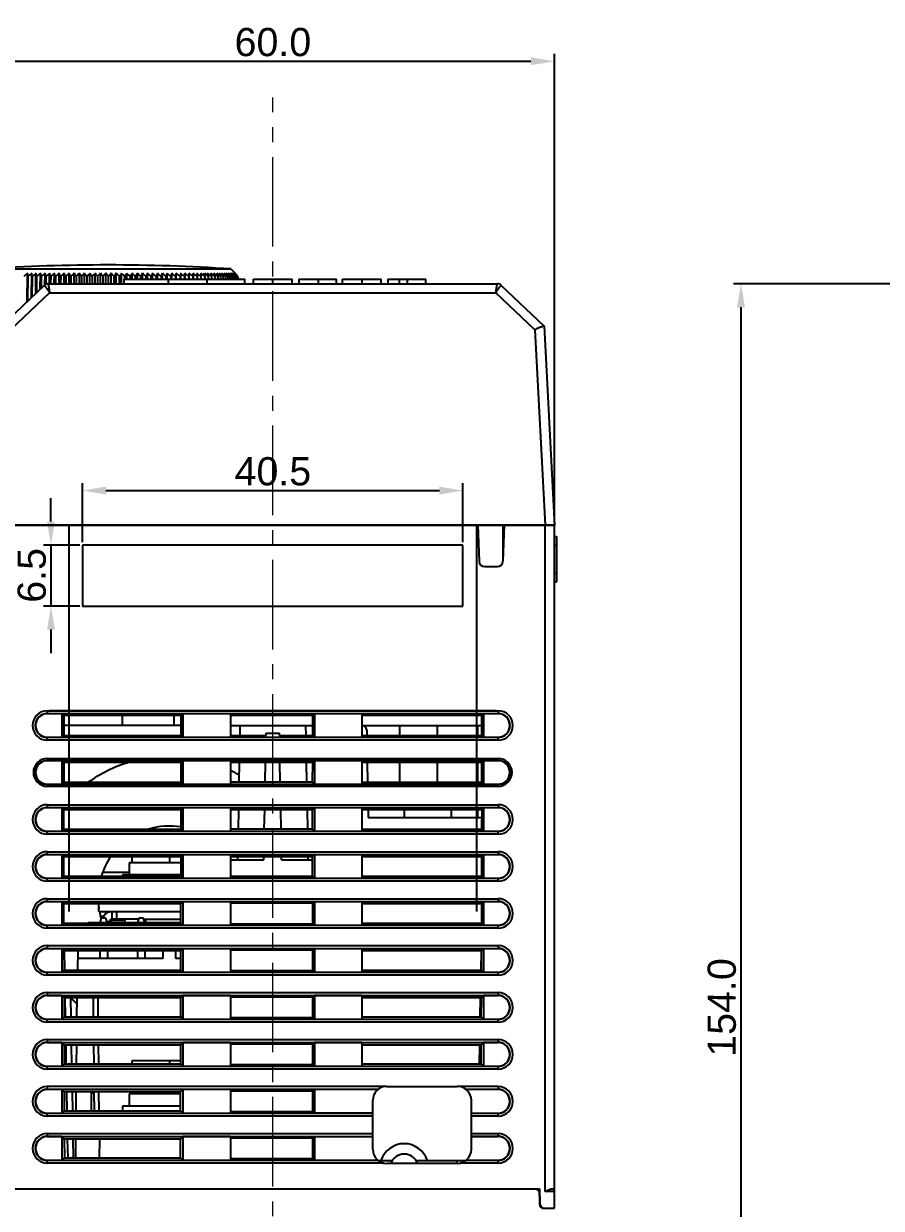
# Model space of a CAD drawing. Header units: millimetres. Extents: x 509 to 2449, y -194 to 649.
# Drawn here: x 1926.4 to 2017.7, y 409.1 to 535.1 of the extents above; entities that cross this region are included whole.
import ezdxf

# ---------------------------------------------------------------- set-up
doc = ezdxf.new("R2010")
doc.units = ezdxf.units.MM
doc.header["$PDMODE"] = 3
doc.header["$PDSIZE"] = 0.7
doc.linetypes.add('CENTER', pattern=[17.8, 10.75, -2.35, 2.35, -2.35])
doc.linetypes.add('CENTER2', pattern=[28.575, 19.05, -3.175, 3.175, -3.175])
doc.layers.get('0').update_dxf_attribs({"linetype": 'CONTINUOUS'})
doc.layers.get('Defpoints').update_dxf_attribs({"linetype": 'CONTINUOUS'})
doc.layers.add('3', color=112, linetype='CENTER', lineweight=15)
doc.layers.add('Dim', color=1, linetype='CONTINUOUS')
doc.layers.add('SU', color=7, linetype='CONTINUOUS')
doc.styles.add('OMI-1', font='arial.ttf', dxfattribs={"oblique": 1, "height": 3})
doc.dimstyles.new('1', dxfattribs={"dimtxt": 5, "dimasz": 2.5, "dimexe": 0.8, "dimexo": 0.3, "dimgap": 0.5, "dimtad": 1, "dimtoh": 1, "dimdec": 1, "dimzin": 0, "dimdsep": 46, "dimtxsty": 'OMI-1', "dimcen": 0, "dimclrd": 256, "dimclre": 256, "dimclrt": 256, "dimadec": 0, "dimazin": 0, "dimtfac": 0.8, "dimtdec": 1, "dimtix": 1, "dimtmove": 0, "dimatfit": 3, "dimfxl": 1, "dimtolj": 1, "dimtzin": 0, "dimarcsym": 0})

# ---------------------------------------------------------------- blocks, each defined once
blk = doc.blocks.new('*D4071')
at = {"layer": 'Defpoints', "color": 0}
for p in [(2002.74, 507.43), (2060.45, 507.43), (1999.34, 353.38)]:
    blk.add_point(p, dxfattribs=at)
at = {"layer": 'Dim', "lineweight": -2}
for p, q in [((2060.15, 507.43), (2001.94, 507.43)), ((2002.74, 355.88), (2002.74, 504.93)), ((1999.64, 353.38), (2003.54, 353.38))]:
    blk.add_line(p, q, dxfattribs=at)
at = {"layer": 'Dim'}
for points in [[(2003.16, 504.93), (2002.32, 504.93), (2002.74, 507.43)], [(2002.32, 355.88), (2003.16, 355.88), (2002.74, 353.38)]]:
    blk.add_solid(points, dxfattribs=at)
at = {"layer": 'Dim', "insert": (2000.71, 430.4), "char_height": 3, "attachment_point": 5, "rotation": 90, "style": 'OMI-1'}
blk.add_mtext('\\A1;154.0', dxfattribs=at)
blk = doc.blocks.new('*D4079')
at = {"layer": 'Defpoints', "color": 0}
for p in [(1982.88, 531.1), (1922.88, 481.73), (1982.88, 481.73)]:
    blk.add_point(p, dxfattribs=at)
at = {"layer": 'Dim', "lineweight": -2}
for p, q in [((1922.88, 482.03), (1922.88, 531.9)), ((1925.38, 531.1), (1980.38, 531.1)), ((1982.88, 482.03), (1982.88, 531.9))]:
    blk.add_line(p, q, dxfattribs=at)
at = {"layer": 'Dim'}
for points in [[(1925.38, 531.52), (1925.38, 530.69), (1922.88, 531.1)], [(1980.38, 530.69), (1980.38, 531.52), (1982.88, 531.1)]]:
    blk.add_solid(points, dxfattribs=at)
at = {"layer": 'Dim', "insert": (1952.88, 533.13), "char_height": 3, "attachment_point": 5, "style": 'OMI-1'}
blk.add_mtext('\\A1;60.0', dxfattribs=at)
blk = doc.blocks.new('*D4097')
at = {"layer": 'Defpoints', "color": 0}
for p in [(1973.13, 485.42), (1932.63, 479.63), (1973.13, 479.63)]:
    blk.add_point(p, dxfattribs=at)
at = {"layer": 'Dim', "lineweight": -2}
for p, q in [((1932.63, 479.93), (1932.63, 486.22)), ((1935.13, 485.42), (1970.63, 485.42)), ((1973.13, 479.93), (1973.13, 486.22))]:
    blk.add_line(p, q, dxfattribs=at)
at = {"layer": 'Dim'}
for points in [[(1935.13, 485.84), (1935.13, 485.01), (1932.63, 485.42)], [(1970.63, 485.01), (1970.63, 485.84), (1973.13, 485.42)]]:
    blk.add_solid(points, dxfattribs=at)
at = {"layer": 'Dim', "insert": (1952.88, 487.46), "char_height": 3, "attachment_point": 5, "style": 'OMI-1'}
blk.add_mtext('\\A1;40.5', dxfattribs=at)
blk = doc.blocks.new('*D4098')
at = {"layer": 'Defpoints', "color": 0}
for p in [(1932.63, 479.63), (1929.27, 473.13), (1932.63, 473.13)]:
    blk.add_point(p, dxfattribs=at)
at = {"layer": 'Dim', "lineweight": -2}
for p, q in [((1929.27, 482.13), (1929.27, 484.63)), ((1932.33, 479.63), (1928.47, 479.63)), ((1929.27, 479.63), (1929.27, 473.13)), ((1932.33, 473.13), (1928.47, 473.13)), ((1929.27, 470.63), (1929.27, 468.13))]:
    blk.add_line(p, q, dxfattribs=at)
at = {"layer": 'Dim'}
for points in [[(1928.86, 482.13), (1929.69, 482.13), (1929.27, 479.63)], [(1929.69, 470.63), (1928.86, 470.63), (1929.27, 473.13)]]:
    blk.add_solid(points, dxfattribs=at)
at = {"layer": 'Dim', "insert": (1927.24, 476.38), "char_height": 3, "attachment_point": 5, "rotation": 90, "style": 'OMI-1'}
blk.add_mtext('\\A1;6.5', dxfattribs=at)

msp = doc.modelspace()

# ---------------------------------------------------------------- linework, layer by layer
at = {"color": 7, "linetype": 'Continuous'}
for p, q in [((1948.45, 509), (1922.32, 509)), ((1926.74, 505.53), (1926.78, 508.54)), ((1926.81, 508.22), (1926.77, 505.57)), ((1927.19, 505.96), (1927.23, 508.54)), ((1927.27, 508.22), (1927.24, 506.01)), ((1927.65, 506.41), (1927.68, 508.54)), ((1927.75, 508.22), (1927.72, 506.47)), ((1928.13, 506.86), (1928.15, 508.54)), ((1928.24, 508.22), (1928.22, 506.94)), ((1928.62, 507.32), (1928.64, 508.54)), ((1928.74, 508.22), (1928.73, 507.38)), ((1929.12, 507.43), (1929.13, 508.54)), ((1929.25, 508.22), (1929.24, 507.43)), ((1929.63, 507.43), (1929.64, 508.54)), ((1929.77, 508.22), (1929.76, 507.43)), ((1930.14, 507.43), (1930.16, 508.54)), ((1930.31, 508.22), (1930.3, 507.43)), ((1930.67, 507.43), (1930.68, 508.54)), ((1930.85, 508.22), (1930.84, 507.43)), ((1931.21, 507.43), (1931.21, 508.54)), ((1931.4, 508.22), (1931.39, 507.43)), ((1931.75, 507.43), (1931.76, 508.54)), ((1931.95, 508.22), (1931.95, 507.43)), ((1932.3, 507.43), (1932.3, 508.54)), ((1932.52, 508.22), (1932.51, 507.43)), ((1932.85, 507.43), (1932.86, 508.54)), ((1933.08, 508.22), (1933.08, 507.43)), ((1933.41, 507.43), (1933.41, 508.54)), ((1933.65, 508.22), (1933.65, 507.43)), ((1933.97, 507.43), (1933.97, 508.54)), ((1934.23, 508.22), (1934.23, 507.43)), ((1934.54, 507.43), (1934.54, 508.54)), ((1934.81, 508.22), (1934.81, 507.43)), ((1935.1, 507.43), (1935.1, 508.54)), ((1935.38, 508.22), (1935.38, 507.43)), ((1935.67, 507.43), (1935.67, 508.54)), ((1935.96, 508.22), (1935.96, 507.43)), ((1936.23, 507.43), (1936.23, 508.54)), ((1936.54, 508.22), (1936.54, 507.43)), ((1936.8, 507.43), (1936.79, 508.54)), ((1937.11, 508.22), (1937.11, 507.93)), ((1937.36, 507.93), (1937.36, 508.54)), ((1937.69, 508.22), (1937.69, 507.93)), ((1937.92, 507.93), (1937.91, 508.54)), ((1938.25, 508.22), (1938.25, 507.93)), ((1938.47, 507.93), (1938.47, 508.54)), ((1938.82, 508.22), (1938.82, 507.93)), ((1939.02, 507.93), (1939.01, 508.54)), ((1939.37, 508.22), (1939.37, 507.93)), ((1939.56, 507.93), (1939.55, 508.54)), ((1939.92, 508.22), (1939.92, 507.93)), ((1940.09, 507.93), (1940.09, 508.54)), ((1940.46, 508.22), (1940.47, 507.93)), ((1940.62, 507.93), (1940.61, 508.54)), ((1941, 508.22), (1941, 507.93)), ((1941.14, 507.93), (1941.13, 508.54)), ((1941.52, 508.22), (1941.52, 507.93)), ((1941.64, 507.93), (1941.64, 508.54)), ((1942.03, 508.22), (1942.03, 507.93)), ((1942.14, 507.93), (1942.13, 508.54)), ((1942.53, 508.22), (1942.54, 507.93)), ((1942.62, 507.93), (1942.61, 508.54)), ((1943.02, 508.22), (1943.02, 507.93)), ((1943.09, 507.93), (1943.09, 508.54)), ((1943.49, 508.22), (1943.5, 507.93)), ((1943.55, 507.93), (1943.54, 508.54)), ((1943.95, 508.22), (1943.96, 507.93)), ((1944, 507.93), (1943.99, 508.54)), ((1944.41, 508.54), (1944.4, 508.22)), ((1944.4, 508.22), (1944.4, 507.93)), ((1944.42, 507.92), (1944.41, 508.54)), ((1944.83, 508.54), (1944.83, 508.22)), ((1944.83, 508.22), (1944.83, 507.93)), ((1945.22, 508.54), (1945.24, 508.22)), ((1945.24, 508.22), (1945.25, 507.93)), ((1945.64, 508.22), (1945.64, 507.93)), ((1946.02, 508.22), (1946.02, 507.93)), ((1946.37, 508.22), (1946.38, 507.93)), ((1946.71, 508.22), (1946.72, 507.93)), ((1947.03, 508.22), (1947.04, 507.93)), ((1947.33, 508.22), (1947.34, 507.93)), ((1947.61, 508.22), (1947.62, 507.93)), ((1947.87, 508.22), (1947.88, 507.93)), ((1948.1, 508.22), (1948.11, 507.92)), ((1948.3, 508.54), (1948.35, 508.47)), ((1948.32, 508.22), (1948.32, 507.93)), ((1948.51, 508.22), (1948.4, 508.31)), ((1948.51, 508.22), (1948.4, 508.31)), ((1948.45, 509), (1948.87, 508.55)), ((1948.45, 508.54), (1948.5, 508.47)), ((1948.51, 508.22), (1948.51, 507.93)), ((1948.58, 508.54), (1948.63, 508.47)), ((1948.67, 508.22), (1948.58, 508.3)), ((1948.67, 508.22), (1948.68, 507.93)), ((1948.69, 508.54), (1948.74, 508.47)), ((1948.82, 508.22), (1948.74, 508.29)), ((1948.76, 508.29), (1948.77, 508.29)), ((1948.77, 508.54), (1948.83, 508.47)), ((1948.82, 508.22), (1948.82, 507.93)), ((1948.83, 508.54), (1948.86, 508.51)), ((1948.87, 508.51), (1948.83, 508.54)), ((1948.94, 508.22), (1948.86, 508.29)), ((1948.9, 508.51), (1948.87, 508.54)), ((1948.87, 508.54), (1948.9, 508.51)), ((1948.88, 508.29), (1948.91, 508.26)), ((1948.94, 508.22), (1948.94, 507.93)), ((1949.03, 508.22), (1948.96, 508.29)), ((1949.11, 508.22), (1949.02, 508.3)), ((1949.03, 508.22), (1949.04, 507.93)), ((1949.15, 508.22), (1949.08, 508.29)), ((1949.18, 508.22), (1949.11, 508.29)), ((1949.11, 508.22), (1949.11, 507.93)), ((1949.15, 508.22), (1949.16, 507.93)), ((1949.18, 508.22), (1949.19, 507.93)), ((1924, 502.93), (1928.56, 507.26)), ((1928.97, 507.43), (1976.8, 507.43)), ((1937.06, 507.43), (1937.06, 507.93)), ((1937.06, 507.93), (1949.92, 507.93)), ((1941.8, 507.43), (1941.8, 507.93)), ((1945.91, 507.43), (1945.91, 507.93)), ((1949.92, 507.43), (1949.92, 507.93)), ((1950.83, 507.43), (1950.83, 507.93)), ((1950.83, 507.93), (1954.94, 507.93)), ((1952.9, 507.43), (1952.9, 507.93)), ((1954.94, 507.43), (1954.94, 507.93)), ((1955.67, 507.93), (1955.67, 507.43)), ((1955.67, 507.93), (1959.68, 507.93)), ((1957.77, 507.43), (1957.77, 507.93)), ((1959.68, 507.43), (1959.68, 507.93)), ((1960.31, 507.43), (1960.31, 507.93)), ((1960.31, 507.93), (1964.43, 507.93)), ((1962.39, 507.43), (1962.39, 507.93)), ((1964.43, 507.43), (1964.43, 507.93)), ((1965.13, 507.93), (1965.13, 507.43)), ((1965.13, 507.93), (1969.17, 507.93)), ((1966.37, 507.43), (1966.37, 507.93)), ((1967.25, 507.43), (1967.25, 507.93)), ((1969.17, 507.43), (1969.17, 507.93)), ((1981.77, 502.93), (1977.21, 507.26)), ((1929.13, 506.48), (1924.97, 502.54)), ((1929.13, 506.48), (1976.64, 506.48)), ((1980.8, 502.54), (1976.64, 506.48)), ((1980.8, 502.54), (1981.89, 481.73)), ((1981.77, 502.93), (1982.88, 481.73)), ((1922.88, 481.73), (1982.88, 481.73)), ((1974.73, 481.73), (1974.86, 477.91)), ((1977.38, 481.73), (1977.38, 477.91)), ((1977.54, 481.73), (1977.4, 477.91)), ((1981.88, 410.83), (1981.88, 481.73)), ((1982.88, 409.08), (1982.88, 481.73)), ((1982.88, 480.53), (1983.08, 480.53)), ((1983.08, 480.53), (1983.08, 475.73)), ((1932.63, 479.63), (1932.63, 473.13)), ((1973.13, 479.63), (1932.63, 479.63)), ((1973.13, 473.13), (1973.13, 479.63)), ((1982.88, 479.63), (1983.08, 479.63)), ((1975.46, 477.33), (1976.8, 477.33)), ((1982.88, 476.63), (1983.08, 476.63)), ((1982.88, 475.73), (1983.08, 475.73)), ((1932.63, 473.13), (1973.13, 473.13)), ((1928.88, 462), (1928.88, 461.68)), ((1928.88, 462), (1976.88, 462)), ((1928.88, 461.7), (1976.88, 461.7)), ((1930.44, 461.68), (1928.88, 461.68)), ((1930.44, 461.68), (1930.44, 459.18)), ((1930.44, 461.68), (1930.63, 461.49)), ((1930.63, 461.49), (1930.63, 459.37)), ((1943.14, 461.49), (1930.63, 461.49)), ((1936.88, 460.43), (1936.88, 461.49)), ((1942.38, 460.43), (1942.38, 461.49)), ((1943.33, 461.68), (1943.14, 461.49)), ((1943.14, 459.37), (1943.14, 461.49)), ((1943.33, 461.68), (1943.33, 459.18)), ((1948.38, 461.68), (1943.33, 461.68)), ((1948.38, 461.68), (1948.38, 459.18)), ((1957.14, 461.49), (1948.38, 461.49)), ((1957.33, 461.68), (1957.14, 461.49)), ((1957.14, 459.37), (1957.14, 461.49)), ((1957.33, 461.68), (1957.33, 459.18)), ((1962.38, 461.68), (1957.33, 461.68)), ((1962.38, 461.68), (1962.38, 459.18)), ((1975.14, 461.49), (1962.38, 461.49)), ((1975.33, 461.68), (1975.14, 461.49)), ((1975.14, 459.37), (1975.14, 461.49)), ((1975.33, 461.68), (1975.33, 459.18)), ((1976.88, 461.68), (1975.33, 461.68)), ((1976.88, 462), (1976.88, 461.68)), ((1943.14, 460.43), (1930.63, 460.43)), ((1948.38, 460.43), (1957.14, 460.43)), ((1949.38, 460.43), (1949.37, 459.37)), ((1956.38, 460.43), (1956.4, 459.37)), ((1962.38, 460.43), (1975.14, 460.43)), ((1966.41, 459.37), (1966.41, 460.43)), ((1970.41, 459.37), (1970.41, 460.43)), ((1974.68, 460.43), (1974.68, 459.37)), ((1928.88, 458.85), (1928.88, 459.18)), ((1928.88, 459.18), (1930.44, 459.18)), ((1976.88, 459.15), (1928.88, 459.15)), ((1976.88, 458.85), (1928.88, 458.85)), ((1930.44, 459.18), (1930.63, 459.37)), ((1930.63, 459.37), (1943.14, 459.37)), ((1943.33, 459.18), (1943.14, 459.37)), ((1943.33, 459.18), (1948.38, 459.18)), ((1948.38, 459.37), (1952.17, 459.37)), ((1952.17, 459.37), (1952.17, 459.61)), ((1953.6, 459.37), (1953.6, 459.61)), ((1953.6, 459.37), (1957.14, 459.37)), ((1957.33, 459.18), (1957.14, 459.37)), ((1957.33, 459.18), (1962.38, 459.18)), ((1962.38, 459.37), (1975.14, 459.37)), ((1962.89, 459.94), (1962.9, 459.37)), ((1975.33, 459.18), (1975.14, 459.37)), ((1975.33, 459.18), (1976.88, 459.18)), ((1976.88, 458.85), (1976.88, 459.18)), ((1928.88, 456.91), (1928.88, 456.68)), ((1928.88, 456.91), (1976.88, 456.91)), ((1928.88, 456.71), (1976.88, 456.71)), ((1930.44, 456.68), (1928.88, 456.68)), ((1930.44, 456.68), (1930.44, 454.18)), ((1930.44, 456.68), (1930.63, 456.48)), ((1930.63, 456.48), (1930.64, 454.38)), ((1943.14, 456.48), (1930.63, 456.48)), ((1943.13, 454.38), (1943.14, 456.48)), ((1943.33, 456.68), (1943.14, 456.48)), ((1943.33, 456.68), (1943.33, 454.18)), ((1948.38, 456.68), (1943.33, 456.68)), ((1948.38, 456.68), (1948.38, 454.18)), ((1957.14, 456.48), (1948.38, 456.48)), ((1949.32, 456.48), (1949.28, 454.38)), ((1952.08, 454.38), (1952.12, 456.48)), ((1953.69, 454.38), (1953.65, 456.48)), ((1956.45, 456.48), (1956.49, 454.38)), ((1957.13, 454.38), (1957.14, 456.48)), ((1957.33, 456.68), (1957.14, 456.48)), ((1957.33, 456.68), (1957.33, 454.18)), ((1962.38, 456.68), (1957.33, 456.68)), ((1962.38, 456.68), (1962.38, 454.18)), ((1975.14, 456.48), (1962.38, 456.48)), ((1962.95, 456.48), (1962.99, 454.38)), ((1966.41, 454.38), (1966.41, 456.48)), ((1970.41, 454.38), (1970.41, 456.48)), ((1974.68, 456.48), (1974.68, 454.38)), ((1975.13, 454.38), (1975.14, 456.48)), ((1975.33, 456.68), (1975.14, 456.48)), ((1975.33, 456.68), (1975.33, 454.18)), ((1976.88, 456.68), (1975.33, 456.68)), ((1976.88, 456.91), (1976.88, 456.68)), ((1928.88, 453.95), (1928.88, 454.18)), ((1928.88, 454.18), (1930.44, 454.18)), ((1976.88, 454.14), (1928.88, 454.14)), ((1976.88, 453.95), (1928.88, 453.95)), ((1930.64, 454.38), (1930.44, 454.18)), ((1930.64, 454.38), (1943.13, 454.38)), ((1943.33, 454.18), (1943.13, 454.38)), ((1943.33, 454.18), (1948.38, 454.18)), ((1957.13, 454.38), (1948.38, 454.38)), ((1957.33, 454.18), (1957.13, 454.38)), ((1957.33, 454.18), (1962.38, 454.18)), ((1962.38, 454.38), (1975.13, 454.38)), ((1975.13, 454.38), (1975.33, 454.18)), ((1975.33, 454.18), (1976.88, 454.18)), ((1976.88, 453.95), (1976.88, 454.18)), ((1928.88, 452), (1928.88, 451.68)), ((1928.88, 452), (1976.88, 452)), ((1928.88, 451.7), (1976.88, 451.7)), ((1930.44, 451.68), (1928.88, 451.68)), ((1930.44, 451.68), (1930.44, 449.18)), ((1930.44, 451.68), (1930.64, 451.47)), ((1930.64, 449.39), (1930.64, 451.47)), ((1943.13, 451.47), (1930.64, 451.47)), ((1943.12, 449.39), (1943.13, 451.47)), ((1943.33, 451.68), (1943.13, 451.47)), ((1943.33, 451.68), (1943.33, 449.18)), ((1948.38, 451.68), (1943.33, 451.68)), ((1948.38, 451.68), (1948.38, 449.18)), ((1957.13, 451.47), (1948.38, 451.47)), ((1949.23, 451.47), (1949.19, 449.39)), ((1951.99, 449.39), (1952.03, 451.47)), ((1953.78, 449.39), (1953.74, 451.47)), ((1956.54, 451.47), (1956.58, 449.39)), ((1957.12, 449.39), (1957.13, 451.47)), ((1957.33, 451.68), (1957.13, 451.47)), ((1957.33, 451.68), (1957.33, 449.18)), ((1962.38, 451.68), (1957.33, 451.68)), ((1962.38, 451.68), (1962.38, 449.18)), ((1975.13, 451.47), (1962.38, 451.47)), ((1963.04, 451.47), (1963.06, 450.63)), ((1966.88, 451.47), (1966.88, 450.63)), ((1971.88, 451.47), (1971.88, 450.63)), ((1974.68, 451.47), (1974.68, 450.63)), ((1975.13, 451.47), (1975.12, 449.39)), ((1975.33, 451.68), (1975.13, 451.47)), ((1975.33, 451.68), (1975.33, 449.18)), ((1976.88, 451.68), (1975.33, 451.68)), ((1976.88, 452), (1976.88, 451.68)), ((1963.06, 450.63), (1975.13, 450.63)), ((1928.88, 448.85), (1928.88, 449.18)), ((1928.88, 449.18), (1930.44, 449.18)), ((1976.88, 449.15), (1928.88, 449.15)), ((1976.88, 448.85), (1928.88, 448.85)), ((1930.44, 449.18), (1930.64, 449.39)), ((1930.64, 449.39), (1943.12, 449.39)), ((1943.33, 449.18), (1943.12, 449.39)), ((1943.33, 449.18), (1948.38, 449.18)), ((1957.12, 449.39), (1948.38, 449.39)), ((1957.33, 449.18), (1957.12, 449.39)), ((1957.33, 449.18), (1962.38, 449.18)), ((1962.38, 449.39), (1975.12, 449.39)), ((1975.12, 449.39), (1975.33, 449.18)), ((1975.33, 449.18), (1976.88, 449.18)), ((1976.88, 448.85), (1976.88, 449.18)), ((1928.88, 447), (1928.88, 446.68)), ((1928.88, 447), (1976.88, 447)), ((1928.88, 446.7), (1976.88, 446.7)), ((1930.44, 446.68), (1928.88, 446.68)), ((1930.44, 446.68), (1930.44, 444.18)), ((1930.44, 446.68), (1930.65, 446.46)), ((1930.65, 444.4), (1930.65, 446.46)), ((1943.12, 446.46), (1930.65, 446.46)), ((1937.88, 446.46), (1937.88, 445.83)), ((1941.88, 446.46), (1941.88, 445.83)), ((1943.33, 446.68), (1943.12, 446.46)), ((1943.12, 444.4), (1943.12, 446.46)), ((1943.33, 446.68), (1943.33, 444.18)), ((1948.38, 446.68), (1943.33, 446.68)), ((1948.38, 446.68), (1948.38, 444.18)), ((1957.12, 446.46), (1948.38, 446.46)), ((1949.14, 446.46), (1949.13, 446.13)), ((1951.93, 446.13), (1951.94, 446.46)), ((1953.83, 446.13), (1953.83, 446.46)), ((1956.63, 446.46), (1956.63, 446.13)), ((1957.33, 446.68), (1957.12, 446.46)), ((1957.12, 444.4), (1957.12, 446.46)), ((1957.33, 446.68), (1957.33, 444.18)), ((1962.38, 446.68), (1957.33, 446.68)), ((1962.38, 446.68), (1962.38, 444.18)), ((1975.12, 446.46), (1962.38, 446.46)), ((1975.12, 446.46), (1975.33, 446.68)), ((1975.12, 446.46), (1975.12, 444.4)), ((1975.33, 446.68), (1975.33, 444.18)), ((1976.88, 446.68), (1975.33, 446.68)), ((1976.88, 447), (1976.88, 446.68)), ((1937.61, 445.83), (1937.61, 444.53)), ((1943.12, 445.83), (1937.61, 445.83)), ((1948.38, 446.13), (1951.93, 446.13)), ((1953.83, 446.13), (1957.12, 446.13)), ((1928.88, 443.85), (1928.88, 444.18)), ((1928.88, 444.18), (1930.44, 444.18)), ((1976.88, 444.15), (1928.88, 444.15)), ((1976.88, 443.85), (1928.88, 443.85)), ((1930.44, 444.18), (1930.65, 444.4)), ((1930.65, 444.4), (1943.12, 444.4)), ((1934.78, 444.83), (1937.61, 444.83)), ((1936.88, 444.53), (1936.88, 444.4)), ((1943.12, 444.53), (1936.88, 444.53)), ((1943.33, 444.18), (1943.12, 444.4)), ((1943.33, 444.18), (1948.38, 444.18)), ((1948.38, 444.4), (1957.12, 444.4)), ((1957.33, 444.18), (1957.12, 444.4)), ((1957.33, 444.18), (1962.38, 444.18)), ((1962.38, 444.4), (1975.12, 444.4)), ((1975.12, 444.4), (1975.33, 444.18)), ((1975.33, 444.18), (1976.88, 444.18)), ((1976.88, 443.85), (1976.88, 444.18)), ((1928.88, 442), (1928.88, 441.68)), ((1928.88, 442), (1976.88, 442)), ((1928.88, 441.7), (1976.88, 441.7)), ((1930.44, 441.68), (1928.88, 441.68)), ((1930.44, 441.68), (1930.44, 439.18)), ((1930.44, 441.68), (1930.66, 441.46)), ((1930.66, 439.4), (1930.66, 441.46)), ((1943.11, 441.46), (1930.66, 441.46)), ((1934.38, 440.63), (1934.38, 441.46)), ((1943.33, 441.68), (1943.11, 441.46)), ((1943.11, 439.4), (1943.11, 441.46)), ((1943.33, 441.68), (1943.33, 439.18)), ((1948.38, 441.68), (1943.33, 441.68)), ((1948.38, 441.68), (1948.38, 439.18)), ((1957.17, 441.52), (1948.38, 441.52)), ((1957.33, 441.68), (1957.17, 441.52)), ((1957.17, 439.34), (1957.17, 441.52)), ((1957.33, 441.68), (1957.33, 439.18)), ((1962.38, 441.68), (1957.33, 441.68)), ((1962.38, 441.68), (1962.38, 439.18)), ((1975.11, 441.46), (1962.38, 441.46)), ((1975.11, 441.46), (1975.33, 441.68)), ((1975.11, 441.46), (1975.11, 439.4)), ((1975.33, 441.68), (1975.33, 439.18)), ((1976.88, 441.68), (1975.33, 441.68)), ((1976.88, 442), (1976.88, 441.68)), ((1934.38, 440.63), (1943.11, 440.63)), ((1934.63, 439.93), (1934.48, 439.43)), ((1934.55, 440.14), (1934.9, 440.14)), ((1935.13, 439.93), (1934.63, 439.93)), ((1935.28, 439.43), (1935.13, 439.93)), ((1935.78, 439.81), (1935.78, 440.63)), ((1936.27, 439.81), (1936.27, 440.63)), ((1938.63, 439.93), (1938.48, 439.43)), ((1939.13, 439.93), (1938.63, 439.93)), ((1939.28, 439.43), (1939.13, 439.93)), ((1928.88, 438.85), (1928.88, 439.18)), ((1928.88, 439.18), (1930.44, 439.18)), ((1976.88, 439.15), (1928.88, 439.15)), ((1976.88, 438.85), (1928.88, 438.85)), ((1930.65, 439.4), (1943.11, 439.4)), ((1933.22, 439.43), (1933.19, 439.4)), ((1943.11, 439.43), (1933.22, 439.43)), ((1934.48, 439.43), (1934.48, 439.4)), ((1935.24, 439.56), (1935.53, 439.56)), ((1935.28, 439.47), (1935.53, 439.47)), ((1935.28, 439.43), (1935.28, 439.4)), ((1935.53, 439.43), (1935.53, 439.56)), ((1935.68, 439.43), (1935.69, 439.68)), ((1937.18, 439.68), (1935.69, 439.68)), ((1938.6, 439.81), (1935.78, 439.81)), ((1937.18, 439.43), (1937.18, 439.68)), ((1938.48, 439.43), (1938.48, 439.4)), ((1939.17, 439.81), (1943.11, 439.81)), ((1939.28, 439.43), (1939.28, 439.4)), ((1939.38, 439.43), (1939.38, 439.81)), ((1941.25, 439.4), (1941.25, 439.43)), ((1942.52, 439.43), (1942.52, 439.4)), ((1943.33, 439.18), (1943.11, 439.4)), ((1943.33, 439.18), (1948.38, 439.18)), ((1948.38, 439.34), (1957.17, 439.34)), ((1957.33, 439.18), (1957.17, 439.34)), ((1957.33, 439.18), (1962.38, 439.18)), ((1962.38, 439.4), (1975.12, 439.4)), ((1975.11, 439.4), (1975.33, 439.18)), ((1975.33, 439.18), (1976.88, 439.18)), ((1976.88, 438.85), (1976.88, 439.18)), ((1928.88, 437), (1928.88, 436.68)), ((1928.88, 437), (1976.88, 437)), ((1928.88, 436.7), (1976.88, 436.7)), ((1930.44, 436.68), (1928.88, 436.68)), ((1930.44, 436.68), (1930.44, 434.18)), ((1930.44, 436.68), (1930.66, 436.45)), ((1930.66, 436.45), (1930.67, 434.41)), ((1943.11, 436.45), (1930.66, 436.45)), ((1930.74, 434.41), (1930.7, 436.45)), ((1932.13, 434.41), (1932.16, 436.45)), ((1934.48, 436.45), (1934.48, 435.63)), ((1935.28, 436.45), (1935.28, 435.63)), ((1938.48, 436.45), (1938.48, 435.63)), ((1939.28, 436.45), (1939.28, 435.63)), ((1941.2, 436.45), (1941.19, 435.63)), ((1942.58, 435.63), (1942.57, 436.45)), ((1943.1, 434.41), (1943.11, 436.45)), ((1943.33, 436.68), (1943.11, 436.45)), ((1943.33, 436.68), (1943.33, 434.18)), ((1948.38, 436.68), (1943.33, 436.68)), ((1948.38, 436.68), (1948.38, 434.18)), ((1957.17, 436.52), (1948.38, 436.52)), ((1957.33, 436.68), (1957.17, 436.52)), ((1957.17, 434.34), (1957.17, 436.52)), ((1957.33, 436.68), (1957.33, 434.18)), ((1962.38, 436.68), (1957.33, 436.68)), ((1962.38, 436.68), (1962.38, 434.18)), ((1975.11, 436.45), (1962.38, 436.45)), ((1975.07, 436.45), (1975.03, 434.41)), ((1975.1, 434.41), (1975.11, 436.45)), ((1975.33, 436.68), (1975.11, 436.45)), ((1975.33, 436.68), (1975.33, 434.18)), ((1976.88, 436.68), (1975.33, 436.68)), ((1976.88, 437), (1976.88, 436.68)), ((1941.19, 435.63), (1932.15, 435.63)), ((1943.1, 435.63), (1942.58, 435.63)), ((1928.88, 433.85), (1928.88, 434.18)), ((1928.88, 434.18), (1930.44, 434.18)), ((1976.88, 434.15), (1928.88, 434.15)), ((1976.88, 433.85), (1928.88, 433.85)), ((1930.44, 434.18), (1930.67, 434.41)), ((1930.67, 434.41), (1943.1, 434.41)), ((1943.33, 434.18), (1943.1, 434.41)), ((1943.33, 434.18), (1948.38, 434.18)), ((1948.38, 434.34), (1957.17, 434.34)), ((1957.33, 434.18), (1957.17, 434.34)), ((1957.33, 434.18), (1962.38, 434.18)), ((1962.38, 434.41), (1975.1, 434.41)), ((1975.33, 434.18), (1975.1, 434.41)), ((1975.33, 434.18), (1976.88, 434.18)), ((1976.88, 433.85), (1976.88, 434.18)), ((1928.88, 432), (1928.88, 431.68)), ((1928.88, 432), (1976.88, 432)), ((1928.88, 431.7), (1976.88, 431.7)), ((1930.44, 431.68), (1928.88, 431.68)), ((1930.44, 431.68), (1930.44, 429.18)), ((1930.44, 431.68), (1930.67, 431.44)), ((1930.67, 431.44), (1930.67, 429.42)), ((1943.1, 431.44), (1930.67, 431.44)), ((1930.83, 429.42), (1930.79, 431.44)), ((1931.34, 431.44), (1931.38, 429.42)), ((1932.04, 429.42), (1932.06, 431.44)), ((1933.77, 431.44), (1933.78, 429.42)), ((1934.27, 431.44), (1934.28, 429.42)), ((1943.09, 429.42), (1943.1, 431.44)), ((1943.33, 431.68), (1943.1, 431.44)), ((1943.33, 431.68), (1943.33, 429.18)), ((1948.38, 431.68), (1943.33, 431.68)), ((1948.38, 431.68), (1948.38, 429.18)), ((1957.17, 431.52), (1948.38, 431.52)), ((1957.33, 431.68), (1957.17, 431.52)), ((1957.17, 429.34), (1957.17, 431.52)), ((1957.33, 431.68), (1957.33, 429.18)), ((1962.38, 431.68), (1957.33, 431.68)), ((1962.38, 431.68), (1962.38, 429.18)), ((1975.1, 431.44), (1962.38, 431.44)), ((1974.98, 431.44), (1974.94, 429.42)), ((1975.09, 429.42), (1975.1, 431.44)), ((1975.33, 431.68), (1975.1, 431.44)), ((1976.88, 431.68), (1975.33, 431.68)), ((1975.33, 431.68), (1975.33, 429.18)), ((1976.88, 432), (1976.88, 431.68)), ((1928.88, 428.85), (1928.88, 429.18)), ((1928.88, 429.18), (1930.44, 429.18)), ((1976.88, 429.15), (1928.88, 429.15)), ((1976.88, 428.85), (1928.88, 428.85)), ((1930.44, 429.18), (1930.67, 429.42)), ((1930.67, 429.42), (1943.09, 429.42)), ((1943.33, 429.18), (1943.09, 429.42)), ((1943.33, 429.18), (1948.38, 429.18)), ((1948.38, 429.34), (1957.17, 429.34)), ((1957.33, 429.18), (1957.17, 429.34)), ((1957.33, 429.18), (1962.38, 429.18)), ((1962.38, 429.42), (1975.09, 429.42)), ((1975.33, 429.18), (1975.09, 429.42)), ((1975.33, 429.18), (1976.88, 429.18)), ((1976.88, 428.85), (1976.88, 429.18)), ((1928.88, 427), (1928.88, 426.68)), ((1928.88, 427), (1976.88, 427)), ((1928.88, 426.7), (1976.88, 426.7)), ((1930.44, 426.68), (1928.88, 426.68)), ((1930.44, 426.68), (1930.44, 424.18)), ((1930.44, 426.68), (1930.68, 426.43)), ((1930.68, 426.43), (1930.68, 424.43)), ((1943.09, 426.43), (1930.68, 426.43)), ((1930.91, 424.43), (1930.88, 426.43)), ((1931.43, 426.43), (1931.47, 424.43)), ((1932, 424.43), (1932.02, 426.43)), ((1933.81, 426.43), (1933.83, 424.43)), ((1934.31, 426.43), (1934.33, 424.43)), ((1943.33, 426.68), (1943.09, 426.43)), ((1943.09, 424.43), (1943.09, 426.43)), ((1943.33, 426.68), (1943.33, 424.18)), ((1948.38, 426.68), (1943.33, 426.68)), ((1948.38, 426.68), (1948.38, 424.18)), ((1957.17, 426.52), (1948.38, 426.52)), ((1957.33, 426.68), (1957.17, 426.52)), ((1957.17, 424.34), (1957.17, 426.52)), ((1957.33, 426.68), (1957.33, 424.18)), ((1962.38, 426.68), (1957.33, 426.68)), ((1962.38, 426.68), (1962.38, 424.18)), ((1975.09, 426.43), (1962.38, 426.43)), ((1974.89, 426.43), (1974.86, 424.43)), ((1975.33, 426.68), (1975.09, 426.43)), ((1975.09, 424.43), (1975.09, 426.43)), ((1976.88, 426.68), (1975.33, 426.68)), ((1975.33, 426.68), (1975.33, 424.18)), ((1976.88, 427), (1976.88, 426.68)), ((1928.88, 423.85), (1928.88, 424.18)), ((1928.88, 424.18), (1930.44, 424.18)), ((1976.88, 424.15), (1928.88, 424.15)), ((1976.88, 423.85), (1928.88, 423.85)), ((1930.44, 424.18), (1930.68, 424.43)), ((1930.68, 424.43), (1943.09, 424.43)), ((1937.88, 424.73), (1937.88, 424.43)), ((1943.09, 424.73), (1937.88, 424.73)), ((1941.88, 424.73), (1941.88, 424.43)), ((1943.33, 424.18), (1943.09, 424.43)), ((1943.33, 424.18), (1948.38, 424.18)), ((1948.38, 424.34), (1957.17, 424.34)), ((1957.33, 424.18), (1957.17, 424.34)), ((1957.33, 424.18), (1962.38, 424.18)), ((1962.38, 424.43), (1975.09, 424.43)), ((1975.33, 424.18), (1975.09, 424.43)), ((1975.33, 424.18), (1976.88, 424.18)), ((1976.88, 423.85), (1976.88, 424.18)), ((1928.88, 422), (1928.88, 421.68)), ((1964.76, 422), (1928.88, 422)), ((1964.1, 421.7), (1928.88, 421.7)), ((1930.44, 421.68), (1928.88, 421.68)), ((1930.44, 421.68), (1930.44, 419.18)), ((1930.44, 421.68), (1930.69, 421.43)), ((1930.69, 421.43), (1930.69, 419.43)), ((1943.08, 421.43), (1930.69, 421.43)), ((1931, 419.43), (1930.97, 421.43)), ((1931.52, 421.43), (1931.55, 419.43)), ((1931.96, 419.43), (1931.97, 421.43)), ((1933.58, 421.34), (1933.5, 421.43)), ((1933.6, 419.43), (1933.58, 421.34)), ((1933.85, 421.43), (1933.87, 419.43)), ((1934.35, 421.43), (1934.37, 419.43)), ((1937.61, 421.23), (1937.61, 419.93)), ((1943.08, 421.23), (1937.61, 421.23)), ((1937.88, 421.43), (1937.88, 421.23)), ((1941.88, 421.43), (1941.88, 421.23)), ((1943.33, 421.68), (1943.08, 421.43)), ((1943.08, 419.43), (1943.08, 421.43)), ((1943.33, 421.68), (1943.33, 419.18)), ((1948.38, 421.68), (1943.33, 421.68)), ((1948.38, 421.68), (1948.38, 419.18)), ((1957.17, 421.52), (1948.38, 421.52)), ((1957.33, 421.68), (1957.17, 421.52)), ((1957.17, 419.34), (1957.17, 421.52)), ((1957.33, 421.68), (1957.33, 419.18)), ((1964.07, 421.68), (1957.33, 421.68)), ((1965.03, 422.03), (1972.53, 422.03)), ((1976.88, 422), (1972.81, 422)), ((1976.88, 421.7), (1973.47, 421.7)), ((1976.88, 421.68), (1973.5, 421.68)), ((1976.88, 422), (1976.88, 421.68)), ((1936.88, 419.93), (1936.88, 419.43)), ((1943.08, 419.93), (1936.88, 419.93)), ((1963.53, 415.33), (1963.53, 420.53)), ((1974.03, 415.33), (1974.03, 420.53)), ((1928.88, 418.85), (1928.88, 419.18)), ((1928.88, 419.18), (1930.44, 419.18)), ((1963.53, 419.15), (1928.88, 419.15)), ((1963.53, 418.85), (1928.88, 418.85)), ((1930.44, 419.18), (1930.69, 419.43)), ((1930.69, 419.43), (1943.08, 419.43)), ((1943.33, 419.18), (1943.08, 419.43)), ((1943.33, 419.18), (1948.38, 419.18)), ((1948.38, 419.34), (1957.17, 419.34)), ((1957.33, 419.18), (1957.17, 419.34)), ((1963.53, 419.18), (1957.33, 419.18)), ((1974.03, 419.18), (1976.88, 419.18)), ((1976.88, 419.15), (1974.03, 419.15)), ((1976.88, 418.85), (1974.03, 418.85)), ((1976.88, 418.85), (1976.88, 419.18)), ((1928.88, 417), (1928.88, 416.68)), ((1928.88, 417), (1963.53, 417)), ((1928.88, 416.7), (1963.53, 416.7)), ((1930.44, 416.68), (1928.88, 416.68)), ((1930.44, 416.68), (1930.44, 414.18)), ((1930.44, 416.68), (1930.69, 416.42)), ((1930.69, 416.42), (1930.7, 414.44)), ((1943.07, 416.42), (1930.69, 416.42)), ((1931.09, 414.44), (1931.05, 416.42)), ((1931.61, 416.42), (1931.64, 414.44)), ((1931.91, 414.44), (1931.93, 416.42)), ((1934.43, 416.42), (1934.41, 414.44)), ((1943.33, 416.68), (1943.07, 416.42)), ((1943.07, 414.44), (1943.07, 416.42)), ((1943.33, 416.68), (1943.33, 414.18)), ((1948.38, 416.68), (1943.33, 416.68)), ((1948.38, 416.68), (1948.38, 414.18)), ((1957.17, 416.52), (1948.38, 416.52)), ((1957.33, 416.68), (1957.17, 416.52)), ((1957.17, 414.34), (1957.17, 416.52)), ((1957.33, 416.68), (1963.53, 416.68)), ((1957.33, 416.68), (1957.33, 414.18)), ((1974.03, 417), (1976.88, 417)), ((1974.03, 416.7), (1976.88, 416.7)), ((1976.88, 416.68), (1974.03, 416.68)), ((1976.88, 417), (1976.88, 416.68)), ((1928.88, 413.85), (1928.88, 414.18)), ((1928.88, 414.18), (1930.44, 414.18)), ((1964.1, 414.15), (1928.88, 414.15)), ((1964.76, 413.85), (1928.88, 413.85)), ((1930.44, 414.18), (1930.7, 414.44)), ((1930.7, 414.44), (1943.07, 414.44)), ((1943.33, 414.18), (1943.07, 414.44)), ((1943.33, 414.18), (1948.38, 414.18)), ((1948.38, 414.34), (1957.17, 414.34)), ((1957.33, 414.18), (1957.17, 414.34)), ((1957.33, 414.18), (1964.07, 414.18)), ((1964.13, 414.13), (1965.62, 414.13)), ((1972.53, 413.83), (1965.03, 413.83)), ((1968.15, 414.13), (1973.43, 414.13)), ((1972.49, 414.13), (1972.49, 413.83)), ((1976.88, 413.85), (1972.81, 413.85)), ((1976.88, 414.15), (1973.47, 414.15)), ((1973.5, 414.18), (1976.88, 414.18)), ((1976.88, 413.85), (1976.88, 414.18)), ((1924.48, 411.13), (1981.28, 411.13)), ((1924.48, 411.13), (1981.28, 411.13)), ((1981.28, 411.13), (1981.31, 409.57)), ((1981.31, 409.57), (1981.28, 411.13)), ((1981.28, 410.63), (1981.28, 409.53)), ((1981.28, 410.63), (1981.28, 409.53)), ((1982.88, 410.83), (1981.88, 410.83)), ((1982.88, 410.83), (1981.88, 410.83)), ((1981.81, 409.08), (1982.88, 409.08)), ((1981.81, 409.08), (1982.88, 409.08))]:
    msp.add_line(p, q, dxfattribs=at)
for centre, radius, start, end in [((1935.38, 309.43), 200, 86.2544, 93.7456), ((1959.99, 465.69), 54.21, 127.7697, 128.3257), ((1781.71, 494.52), 145.75, 5.3928, 5.5209), ((1960.37, 466.01), 53.92, 127.9276, 128.4847), ((1827.55, 493.51), 100.8, 8.3901, 8.5765), ((1960.75, 466.43), 53.54, 128.1358, 128.6942), ((1850.79, 492.8), 78.48, 11.3277, 11.5692), ((1961.13, 466.93), 53.1, 128.3952, 128.9551), ((1864.75, 492.17), 65.49, 14.1873, 14.4801), ((1961.52, 467.51), 52.58, 128.7072, 129.2688), ((1873.99, 491.53), 57.24, 16.9534, 17.293), ((1961.91, 468.17), 52, 129.0733, 129.6368), ((1880.51, 490.85), 51.74, 19.6132, 19.9949), ((1962.3, 468.91), 51.36, 129.4953, 130.0607), ((1885.34, 490.13), 47.97, 22.1572, 22.576), ((1962.7, 469.72), 50.66, 129.9753, 130.5427), ((1889.04, 489.35), 45.38, 24.5787, 25.0297), ((1963.11, 470.59), 49.92, 130.5155, 131.085), ((1891.95, 488.51), 43.61, 26.8735, 27.3521), ((1963.53, 471.52), 49.15, 131.1188, 131.6904), ((1894.28, 487.61), 42.45, 29.04, 29.5418), ((1963.97, 472.5), 48.34, 131.7881, 132.3616), ((1896.2, 486.67), 41.75, 31.0782, 31.5993), ((1964.42, 473.53), 47.52, 132.5267, 133.102), ((1897.79, 485.68), 41.4, 32.9902, 33.5268), ((1964.89, 474.59), 46.68, 133.3382, 133.915), ((1899.13, 484.64), 41.33, 34.7787, 35.3278), ((1965.4, 475.68), 45.85, 134.2267, 134.8045), ((1900.28, 483.57), 41.48, 36.4478, 37.0066), ((1965.93, 476.8), 45.04, 135.1963, 135.7747), ((1901.28, 482.48), 41.81, 38.002, 38.5681), ((1966.51, 477.94), 44.26, 136.2516, 136.8299), ((1902.16, 481.36), 42.28, 39.4463, 40.0176), ((1967.14, 479.08), 43.53, 137.3976, 137.9748), ((1902.93, 480.22), 42.86, 40.7856, 41.3605), ((1967.84, 480.22), 42.86, 138.6395, 139.2144), ((1903.63, 479.08), 43.53, 42.0252, 42.6024), ((1968.61, 481.36), 42.28, 139.9824, 140.5537), ((1904.26, 477.94), 44.26, 43.1701, 43.7484), ((1969.49, 482.48), 41.81, 141.4319, 141.998), ((1904.84, 476.8), 45.04, 44.2253, 44.8037), ((1970.48, 483.57), 41.48, 142.9934, 143.5522), ((1905.37, 475.68), 45.85, 45.1955, 45.7733), ((1971.63, 484.64), 41.33, 144.6722, 145.2213), ((1905.87, 474.59), 46.68, 46.085, 46.6618), ((1972.98, 485.68), 41.4, 146.4732, 147.0098), ((1906.35, 473.53), 47.52, 46.898, 47.4733), ((1974.57, 486.67), 41.75, 148.4007, 148.9218), ((1906.8, 472.5), 48.34, 47.6384, 48.2119), ((1976.48, 487.61), 42.45, 150.4582, 150.96), ((1907.23, 471.52), 49.15, 48.3096, 48.8812), ((1978.82, 488.51), 43.61, 152.6479, 153.1265), ((1907.65, 470.59), 49.92, 48.915, 49.4845), ((1981.73, 489.35), 45.38, 154.9703, 155.4213), ((1908.06, 469.72), 50.66, 49.4573, 50.0247), ((1985.43, 490.13), 47.97, 157.424, 157.8428), ((1908.47, 468.91), 51.36, 49.9393, 50.5047), ((1990.25, 490.85), 51.74, 160.0051, 160.3868), ((1908.86, 468.17), 52, 50.3632, 50.9267), ((1996.78, 491.53), 57.24, 162.707, 163.0466), ((1909.25, 467.51), 52.58, 50.7312, 51.2928), ((2006.02, 492.17), 65.49, 165.5199, 165.8127), ((1909.64, 466.93), 53.1, 51.0449, 51.6048), ((2019.97, 492.8), 78.48, 168.4308, 168.6723), ((1910.02, 466.43), 53.54, 51.3058, 51.8642), ((2043.22, 493.51), 100.8, 171.4235, 171.6099), ((1910.4, 466.01), 53.92, 51.5153, 52.0724), ((2089.06, 494.52), 145.75, 174.4791, 174.6072), ((1910.78, 465.69), 54.21, 51.6743, 52.2303), ((1911.16, 465.46), 54.43, 51.7836, 52.3388), ((1911.53, 465.32), 54.56, 51.8436, 52.3982), ((1911.91, 465.27), 54.61, 51.8548, 52.409), ((1784.65, 489.11), 162.12, 6.7682, 6.8836), ((1912.28, 465.32), 54.58, 51.8171, 52.3712), ((1838.72, 489.8), 108.86, 9.7406, 9.9138), ((1912.64, 465.46), 54.46, 51.7303, 52.2845), ((1864.76, 489.91), 83.65, 12.6447, 12.8724), ((1913, 465.7), 54.26, 51.5941, 52.1487), ((1879.91, 489.74), 69.31, 15.4633, 15.7416), ((1913.36, 466.02), 53.99, 51.4078, 51.9629), ((1889.71, 489.39), 60.34, 18.1822, 18.5066), ((1913.7, 466.44), 53.63, 51.1705, 51.7263), ((1896.48, 488.91), 54.4, 20.7901, 21.1559), ((1914.04, 466.94), 53.21, 50.8811, 51.4378), ((1914.36, 467.52), 52.72, 50.5381, 51.0959), ((1901.36, 488.32), 50.35, 23.2788, 23.6811), ((1914.67, 468.18), 52.16, 50.14, 50.699), ((1904.99, 487.64), 47.56, 25.6428, 26.0769), ((1915.45, 469.49), 50.8, 49.8622, 50.2473), ((1907.74, 486.87), 45.66, 27.8791, 28.3404), ((1915.67, 470.22), 50.22, 49.3294, 49.734), ((1909.87, 486.03), 44.39, 29.9868, 30.4712), ((1913.89, 467.65), 53.21, 49.6887, 49.8638), ((1915.86, 471.02), 49.61, 48.7344, 49.1588), ((1911.05, 484.84), 44.15, 31.9689, 32.3575), ((1916.03, 471.87), 48.96, 48.0743, 48.519), ((1912.35, 483.88), 43.72, 33.8241, 34.2249), ((1916.22, 472.84), 48.19, 47.3693, 47.8116), ((1913.78, 483.17), 43.07, 35.6741, 35.9696), ((1916.36, 473.84), 47.43, 46.5901, 47.0329), ((1914.54, 482.14), 43.17, 37.2923, 37.5935), ((1916.51, 474.93), 46.59, 45.7552, 46.1794), ((1915.11, 481.07), 43.45, 38.7974, 39.1029), ((1915.78, 480.19), 43.55, 40.2106, 40.5657), ((1916.33, 475.76), 46.17, 44.804, 45.1823), ((1916.3, 476.85), 45.44, 43.788, 44.1657), ((1928.97, 506.83), 0.6, 90, 133.5057), ((1976.8, 506.83), 0.6, 46.5, 90), ((1975.46, 477.93), 0.6, 182, 270), ((1976.8, 477.93), 0.6, 270, 358), ((1928.88, 460.43), 1.57, 90, 270), ((1928.88, 460.43), 1.28, 90, 270), ((1928.88, 460.43), 1.25, 90, 270), ((1976.88, 460.43), 1.57, 270, 90), ((1976.88, 460.43), 1.28, 270, 90), ((1976.88, 460.43), 1.25, 270, 90), ((1962.39, 459.93), 0.5, 1, 90), ((1928.88, 455.43), 1.48, 90, 270), ((1928.88, 455.43), 1.28, 90, 270), ((1928.88, 455.43), 1.25, 90, 270), ((1941.88, 442.13), 15, 106.8654, 125.2145), ((1976.88, 455.43), 1.48, 270, 90), ((1976.88, 455.43), 1.28, 270, 90), ((1976.88, 455.43), 1.25, 270, 90), ((1941.88, 442.13), 15, 60.3968, 64.3196), ((1928.88, 450.43), 1.57, 90, 270), ((1928.88, 450.43), 1.28, 90, 270), ((1928.88, 450.43), 1.25, 90, 270), ((1976.88, 450.43), 1.57, 270, 90), ((1976.88, 450.43), 1.28, 270, 90), ((1976.88, 450.43), 1.25, 270, 90), ((1941.88, 442.13), 7.6, 80.5981, 107.1777), ((1928.88, 445.43), 1.57, 90, 270), ((1928.88, 445.43), 1.28, 90, 270), ((1928.88, 445.43), 1.25, 90, 270), ((1941.88, 442.13), 7.6, 145.1941, 162.6382), ((1976.88, 445.43), 1.57, 270, 90), ((1976.88, 445.43), 1.28, 270, 90), ((1976.88, 445.43), 1.25, 270, 90), ((1928.88, 440.43), 1.57, 90, 270), ((1928.88, 440.43), 1.28, 90, 270), ((1928.88, 440.43), 1.25, 90, 270), ((1941.88, 442.13), 7.6, 185.0731, 189.1957), ((1976.88, 440.43), 1.57, 270, 90), ((1976.88, 440.43), 1.28, 270, 90), ((1976.88, 440.43), 1.25, 270, 90), ((1941.88, 442.13), 7.6, 191.3852, 197.1298), ((1935.78, 439.58), 1.05, 90, 160.5151), ((1935.78, 439.56), 0.25, 90, 180), ((1928.88, 435.43), 1.57, 90, 270), ((1928.88, 435.43), 1.28, 90, 270), ((1928.88, 435.43), 1.25, 90, 270), ((1976.88, 435.43), 1.57, 270, 90), ((1976.88, 435.43), 1.28, 270, 90), ((1976.88, 435.43), 1.25, 270, 90), ((1928.88, 430.43), 1.57, 90, 270), ((1928.88, 430.43), 1.28, 90, 270), ((1928.88, 430.43), 1.25, 90, 270), ((1941.88, 442.13), 15, 225.4495, 229.0536), ((1976.88, 430.43), 1.57, 270, 90), ((1976.88, 430.43), 1.28, 270, 90), ((1976.88, 430.43), 1.25, 270, 90), ((1928.88, 425.43), 1.57, 90, 270), ((1928.88, 425.43), 1.28, 90, 270), ((1928.88, 425.43), 1.25, 90, 270), ((1976.88, 425.43), 1.57, 270, 90), ((1976.88, 425.43), 1.28, 270, 90), ((1976.88, 425.43), 1.25, 270, 90), ((1928.88, 420.43), 1.57, 90, 270), ((1928.88, 420.43), 1.28, 90, 270), ((1928.88, 420.43), 1.25, 90, 270), ((1965.03, 420.53), 1.5, 90, 180), ((1972.53, 420.53), 1.5, 0, 90), ((1976.88, 420.43), 1.57, 270, 90), ((1976.88, 420.43), 1.28, 270, 90), ((1976.88, 420.43), 1.25, 270, 90), ((1928.88, 415.43), 1.57, 90, 270), ((1928.88, 415.43), 1.28, 90, 270), ((1928.88, 415.43), 1.25, 90, 270), ((1976.88, 415.43), 1.57, 270, 90), ((1976.88, 415.43), 1.28, 270, 90), ((1976.88, 415.43), 1.25, 270, 90), ((1965.03, 415.33), 1.5, 180, 270), ((1966.88, 413.33), 2.6, 17.9285, 162.0715), ((1966.88, 413.33), 1.5, 19.4782, 160.5218), ((1972.53, 415.33), 1.5, 270, 0), ((1980.78, 410.63), 0.5, 0, 90), ((1980.78, 410.63), 0.5, 0, 90), ((1982.58, 410.83), 0.3, 0, 88.6426), ((1982.58, 410.83), 0.3, 0, 88.6426), ((1981.78, 409.53), 0.5, 180, 270), ((1981.78, 409.53), 0.5, 180, 270), ((1981.81, 409.58), 0.5, 181, 270), ((1981.81, 409.58), 0.5, 181, 270)]:
    msp.add_arc(centre, radius, start, end, dxfattribs=at)
msp.add_ellipse((1952.88, 459.92), major_axis=(3.51, 0), ratio=0.087489, start_param=-1.775766, end_param=-1.365827, dxfattribs=at)
for points, knots in [([(1928.56, 507.26), (1928.56, 507.26), (1928.57, 507.26), (1928.57, 507.25), (1928.59, 507.23), (1928.62, 507.2), (1928.67, 507.13), (1928.74, 507.04), (1928.82, 506.92), (1928.96, 506.73), (1929.06, 506.58), (1929.13, 506.48)], [0, 0, 0, 0, 0.005251, 0.019561, 0.043241, 0.076112, 0.168092, 0.291952, 0.442978, 0.615575, 1, 1, 1, 1]), ([(1928.97, 507.43), (1928.97, 507.43), (1928.97, 507.42), (1928.98, 507.41), (1928.98, 507.38), (1928.99, 507.35), (1928.99, 507.31), (1929, 507.25), (1929.02, 507.14), (1929.05, 507), (1929.07, 506.84), (1929.1, 506.66), (1929.12, 506.54), (1929.13, 506.48)], [0, 0, 0, 0, 0.004986, 0.019483, 0.043388, 0.07645, 0.118337, 0.168642, 0.292494, 0.443354, 0.615726, 0.80347, 1, 1, 1, 1]), ([(1976.64, 506.48), (1976.65, 506.54), (1976.67, 506.66), (1976.7, 506.84), (1976.72, 507), (1976.75, 507.14), (1976.76, 507.25), (1976.78, 507.31), (1976.78, 507.35), (1976.79, 507.38), (1976.79, 507.41), (1976.8, 507.42), (1976.8, 507.43), (1976.8, 507.43)], [0, 0, 0, 0, 0.196417, 0.384087, 0.556462, 0.707385, 0.831311, 0.881642, 0.923543, 0.956607, 0.980513, 0.995016, 1, 1, 1, 1]), ([(1976.64, 506.48), (1976.71, 506.58), (1976.81, 506.73), (1976.94, 506.92), (1977.03, 507.04), (1977.1, 507.13), (1977.15, 507.2), (1977.18, 507.23), (1977.19, 507.25), (1977.2, 507.26), (1977.21, 507.26), (1977.21, 507.26)], [0, 0, 0, 0, 0.384242, 0.556844, 0.707934, 0.831868, 0.923886, 0.956761, 0.980439, 0.994751, 1, 1, 1, 1]), ([(1981.77, 502.94), (1981.77, 502.94), (1981.76, 502.94), (1981.74, 502.93), (1981.71, 502.92), (1981.66, 502.91), (1981.58, 502.87), (1981.45, 502.83), (1981.31, 502.76), (1981.09, 502.67), (1980.91, 502.59), (1980.8, 502.54)], [0, 0, 0, 0, 0.008178, 0.025565, 0.052353, 0.088317, 0.185825, 0.312822, 0.463607, 0.632463, 1, 1, 1, 1]), ([(1930.44, 439.18), (1930.47, 439.22), (1930.53, 439.27), (1930.6, 439.35), (1930.64, 439.39), (1930.66, 439.4)], [0, 0, 0, 0, 0.504164, 0.756443, 1, 1, 1, 1]), ([(1933.78, 421.43), (1933.77, 421.41), (1933.75, 421.37), (1933.71, 421.33), (1933.67, 421.31), (1933.63, 421.31), (1933.6, 421.33), (1933.58, 421.34)], [0, 0, 0, 0, 0.242776, 0.49129, 0.619962, 0.748141, 1, 1, 1, 1]), ([(1981.88, 410.83), (1982.01, 410.9), (1982.18, 410.99), (1982.42, 411.1), (1982.54, 411.13), (1982.59, 411.13)], [0, 0, 0, 0, 0.538388, 0.785562, 1, 1, 1, 1]), ([(1981.88, 410.83), (1982.01, 410.9), (1982.18, 410.99), (1982.42, 411.1), (1982.54, 411.13), (1982.59, 411.13)], [0, 0, 0, 0, 0.538388, 0.785562, 1, 1, 1, 1])]:
    msp.add_open_spline(points, degree=3, knots=knots, dxfattribs=at)
at = {"layer": '3', "linetype": 'CENTER2', "ltscale": 0.5}
msp.add_line((1952.88, 325.65), (1952.88, 527.24), dxfattribs=at)
at = {"layer": 'SU', "color": 7, "linetype": 'Continuous'}
for p, q in [((1982.88, 481.73), (1922.88, 481.73)), ((1931.18, 481.73), (1931.18, 440.63)), ((1974.58, 481.73), (1974.58, 440.63)), ((1929.08, 462.03), (1976.68, 462.03))]:
    msp.add_line(p, q, dxfattribs=at)

# ---------------------------------------------------------------- dimensions: what is measured, and where the dimension line sits
at = {"layer": 'Dim'}
for base, p1, p2, picture, middle in [((1982.88, 531.1), (1922.88, 481.73), (1982.88, 481.73), '*D4079', (1952.88, 533.13)), ((1973.13, 485.42), (1932.63, 479.63), (1973.13, 479.63), '*D4097', (1952.88, 487.46))]:
    dim = msp.add_linear_dim(base=base, p1=p1, p2=p2, dimstyle='1', dxfattribs=at)
    dim.commit()
    dim.dimension.update_dxf_attribs({"geometry": picture, "text_midpoint": middle})
for base, p1, p2, picture, middle in [((2002.73948, 507.42839), (1999.33685, 353.37844), (2060.44562, 507.42839), '*D4071', (2000.70776, 430.40341)), ((1929.27, 473.13), (1932.63, 479.63), (1932.63, 473.13), '*D4098', (1927.24, 476.38))]:
    dim = msp.add_linear_dim(base=base, p1=p1, p2=p2, angle=90, dimstyle='1', dxfattribs=at)
    dim.commit()
    dim.dimension.update_dxf_attribs({"geometry": picture, "text_midpoint": middle})

doc.saveas('drawing.dxf')
